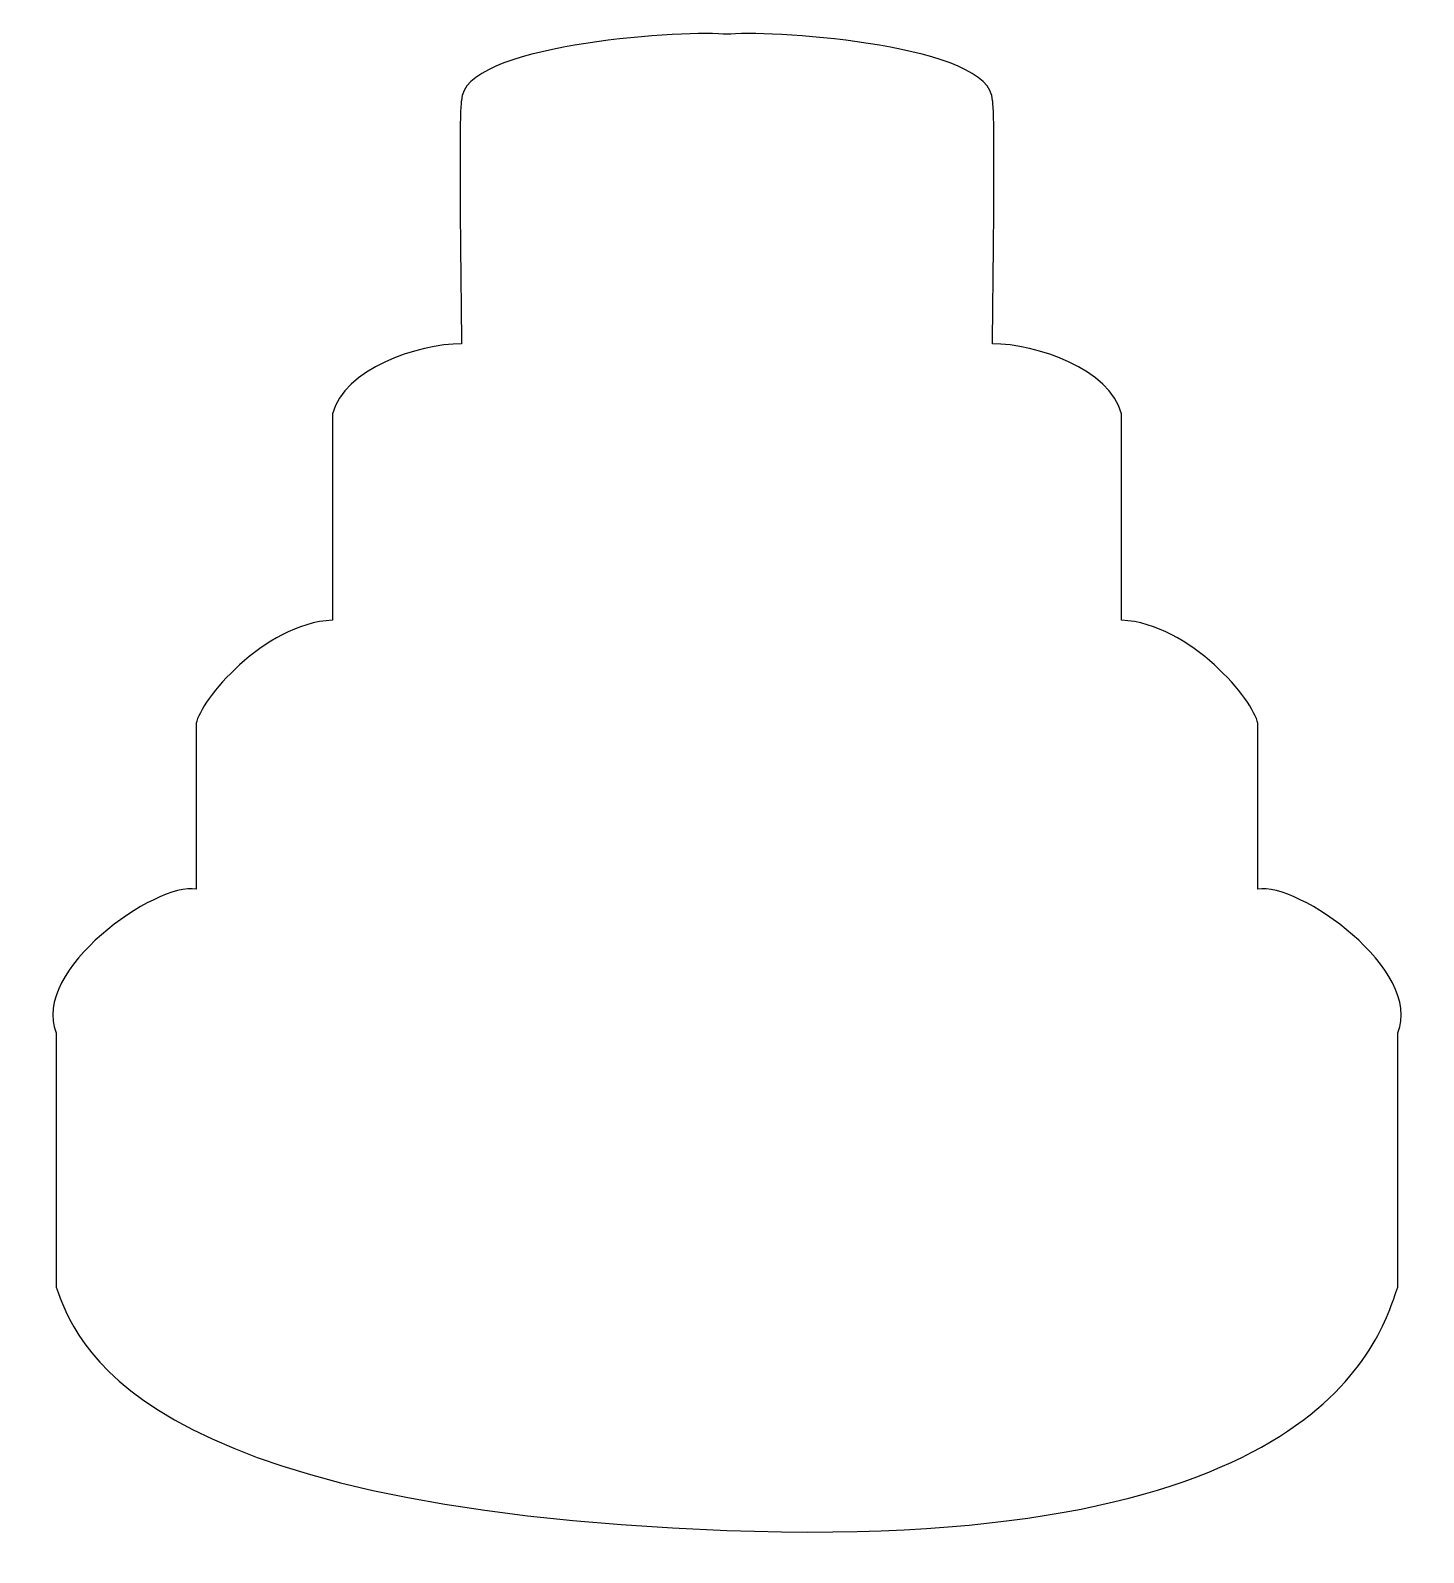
# Model space of a CAD drawing. Header units: centimetres. Extents: x -5 to 5, y -5.5 to 5.4.
import ezdxf

# ---------------------------------------------------------------- set-up
doc = ezdxf.new("R2010")
doc.units = ezdxf.units.CM
doc.header["$MEASUREMENT"] = 0
doc.layers.add('Camada 1', color=7, linetype='Continuous')

msp = doc.modelspace()

# ---------------------------------------------------------------- linework, layer by layer
at = {"layer": 'Camada 1'}
msp.add_open_spline([(-4.8154, -3.62098), (-4.8154, -3.62098), (-4.8154, -1.79535), (-4.8154, -1.79535), (-4.8154, -1.79535), (-5.00061, -1.34556), (-4.10102, -0.71056), (-3.80998, -0.76347), (-3.80998, -0.76347), (-3.80998, -0.76347), (-3.80998, 0.45361), (-3.80998, 0.42716), (-3.80998, 0.42716), (-3.78352, 0.58591), (-3.33373, 1.14154), (-2.83102, 1.16799), (-2.83102, 1.16799), (-2.83102, 1.16799), (-2.83102, 2.6232), (-2.83102, 2.64966), (-2.83102, 2.64966), (-2.75164, 2.96716), (-2.22248, 3.15237), (-1.90498, 3.15237), (-1.90498, 3.15237), (-1.90498, 3.15237), (-1.93144, 4.87216), (-1.90498, 4.89862), (-1.90498, 4.89862), (-1.90498, 5.2955), (-0.3704, 5.40133), (-0.02644, 5.37487), (-0.02644, 5.37487), (-0.02644, 5.37487), (0.02647, 5.37485), (0.02647, 5.37485), (0.02647, 5.37485), (0.37043, 5.40131), (1.90501, 5.29547), (1.90501, 4.8986), (1.90501, 4.8986), (1.93147, 4.87214), (1.90501, 3.15235), (1.90501, 3.15235), (1.90501, 3.15235), (2.22251, 3.15235), (2.75168, 2.96714), (2.83105, 2.64964), (2.83105, 2.64964), (2.83105, 2.62318), (2.83105, 1.16797), (2.83105, 1.16797), (2.83105, 1.16797), (3.33376, 1.14151), (3.78355, 0.58589), (3.81001, 0.42714), (3.81001, 0.42714), (3.81001, 0.4536), (3.81001, -0.76349), (3.81001, -0.76349), (3.81001, -0.76349), (4.10105, -0.71057), (5.00064, -1.34557), (4.81543, -1.79537), (4.81543, -1.79537), (4.81543, -1.79537), (4.81543, -3.621), (4.81543, -3.621), (4.81543, -3.621), (4.68314, -3.99142), (4.28626, -5.526), (0.00001, -5.36725), (0.00001, -5.36725), (-4.28624, -5.2085), (-4.68311, -3.9914), (-4.8154, -3.62098)], degree=3, knots=[0, 0, 0, 0, 0.05, 0.05, 0.05, 0.05, 0.1, 0.1, 0.1, 0.1, 0.15, 0.15, 0.15, 0.15, 0.2, 0.2, 0.2, 0.2, 0.25, 0.25, 0.25, 0.25, 0.3, 0.3, 0.3, 0.3, 0.35, 0.35, 0.35, 0.35, 0.4, 0.4, 0.4, 0.4, 0.45, 0.45, 0.45, 0.45, 0.5, 0.5, 0.5, 0.5, 0.55, 0.55, 0.55, 0.55, 0.6, 0.6, 0.6, 0.6, 0.65, 0.65, 0.65, 0.65, 0.7, 0.7, 0.7, 0.7, 0.75, 0.75, 0.75, 0.75, 0.8, 0.8, 0.8, 0.8, 0.85, 0.85, 0.85, 0.85, 0.9, 0.9, 0.9, 0.9, 1, 1, 1, 1], dxfattribs=at)

doc.saveas('drawing.dxf')
